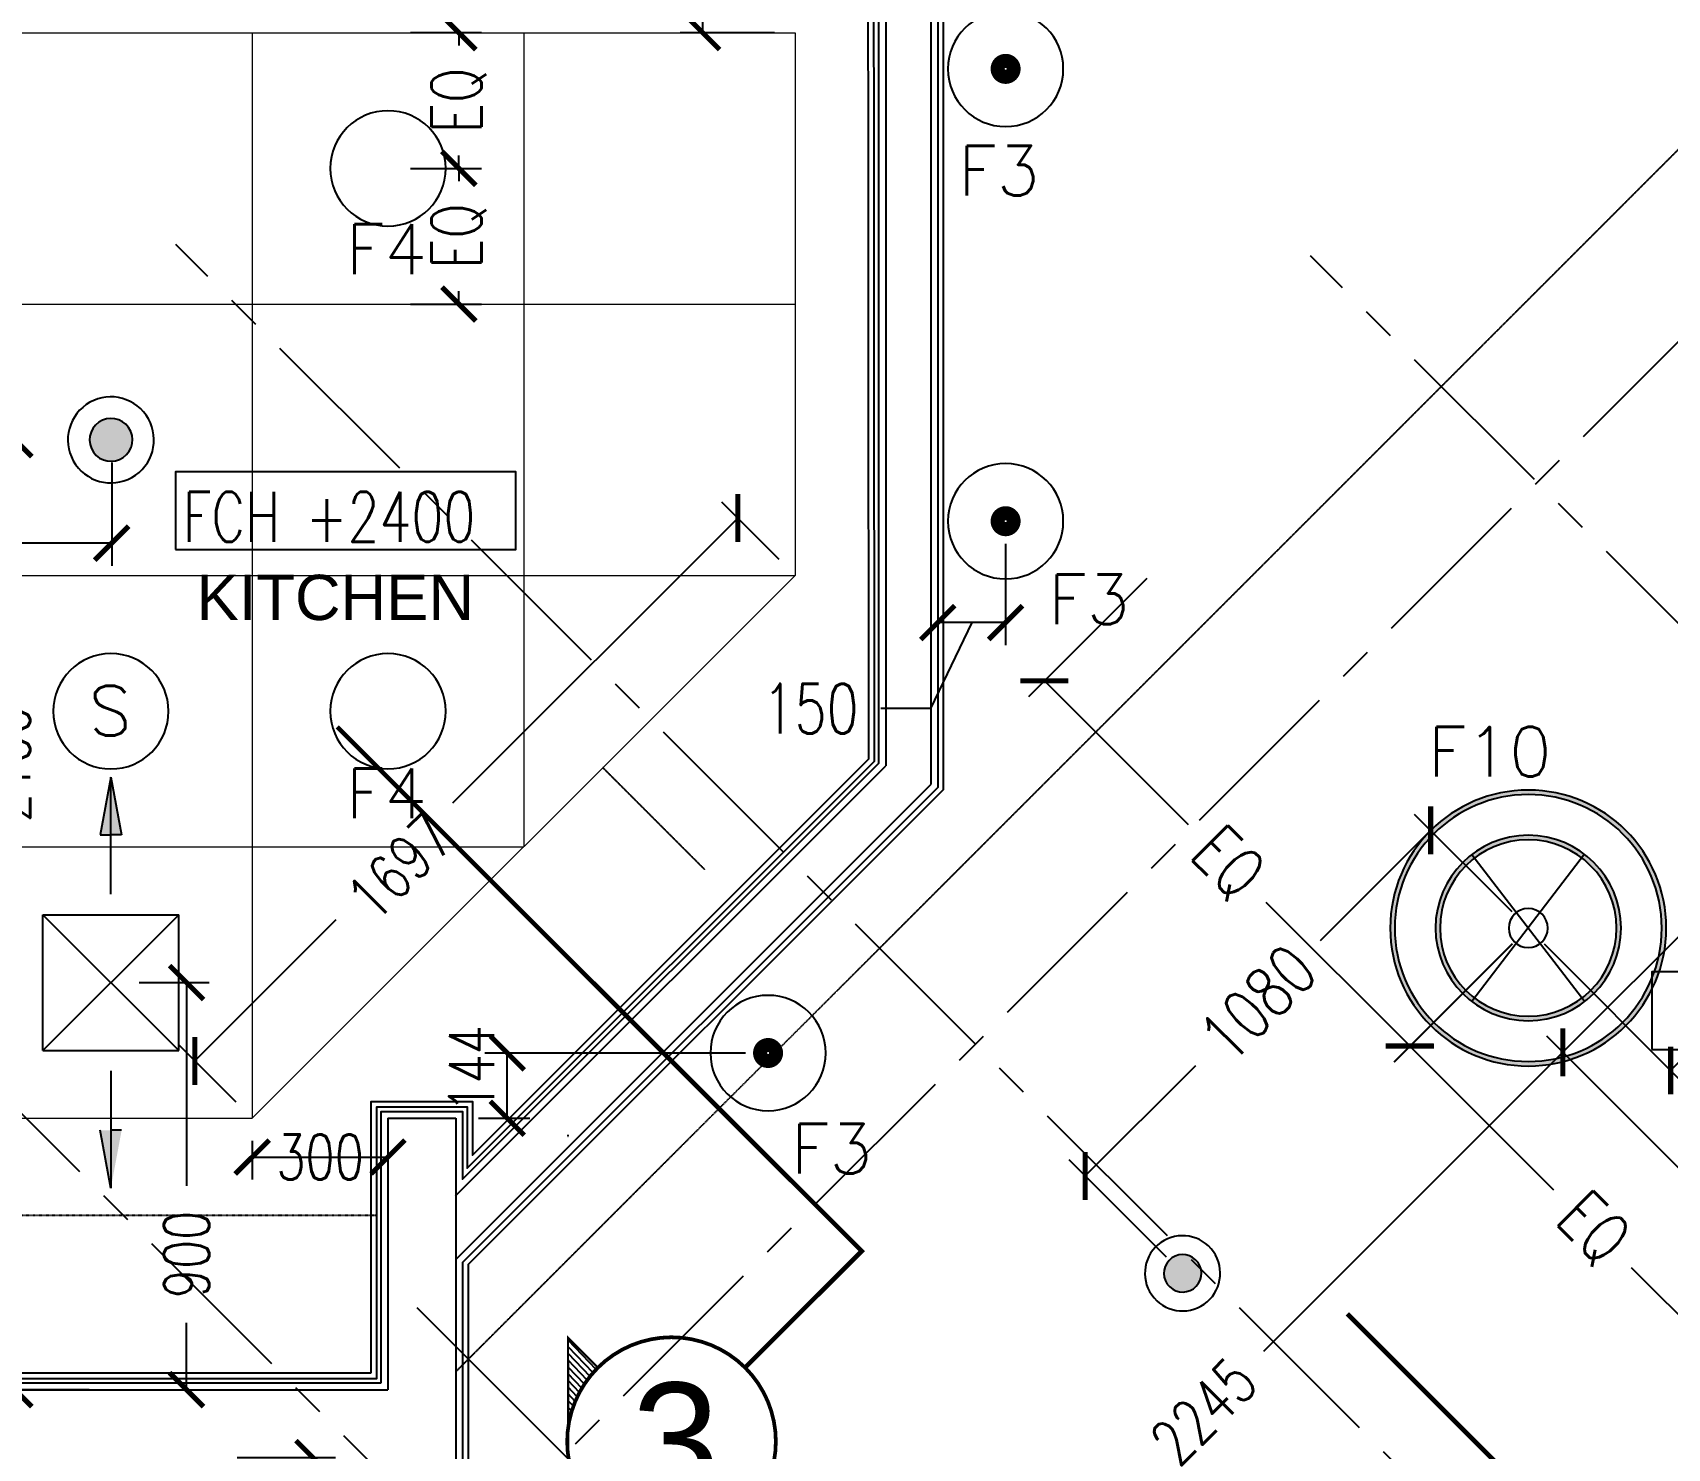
# Model space of a CAD drawing. Header units: millimetres. Extents: x 186805 to 449048, y 2167 to 51540.
# Drawn here: x 425193 to 428805, y 12703 to 15832 of the extents above; entities that cross this region are included whole.
import ezdxf
from ezdxf.enums import TextEntityAlignment as Align

# ---------------------------------------------------------------- set-up
doc = ezdxf.new("R2010")
doc.units = ezdxf.units.MM
for name, pattern in [('BC$0$DASHDOT2', [0.5, 0.25, -0.125, 0, -0.125]), ('BC$0$XR-BAS2-BLOCK-B$1$CENTER', [2, 1.25, -0.25, 0.25, -0.25]), ('CENTER', [2, 1.25, -0.25, 0.25, -0.25]), ('HIDDEN2', [0.1875, 0.125, -0.0625]), ('PHANTOM2', [1.25, 0.625, -0.125, 0.125, -0.125, 0.125, -0.125])]:
    doc.linetypes.add(name, pattern=pattern)
doc.layers.get('0').update_dxf_attribs({"linetype": 'CONTINUOUS'})
doc.layers.get('Defpoints').update_dxf_attribs({"linetype": 'CONTINUOUS'})
doc.layers.add('0-60x60-C', color=3, linetype='CONTINUOUS', lineweight=13)
doc.layers.add('wall', color=4, linetype='CONTINUOUS', lineweight=25)
for name, color, linetype in [('0TG-grid', 9, 'CENTER'), ('0TG-opening indicator', 8, 'PHANTOM2'), ('0TG-text', 4, 'CONTINUOUS'), ('A-ABOV', 1, 'HIDDEN2'), ('A-KEY', 8, 'CONTINUOUS'), ('a-wall', 140, 'CONTINUOUS'), ('BC-dim', 1, 'CONTINUOUS'), ('dimension', 7, 'CONTINUOUS'), ('E-ARMATUR', 2, 'CONTINUOUS'), ('E-LITE-CLUG', 2, 'CONTINUOUS'), ('MEP', 16, 'CONTINUOUS'), ('SHADOW LINE', 151, 'CONTINUOUS'), ('SITE SURVEY ROOM$0$SITE SURVEY ROOM$0$DECORATIVE DETAILS-1$0$WALL FIXTURE DETAILS$0$ECO-WORLD DETAILS$0$FINAL ECO-1#$0$REV ECO$0$FINAL DRGS1$0$REFER', 7, 'CONTINUOUS'), ('TEXT', 3, 'CONTINUOUS')]:
    doc.layers.add(name, color=color, linetype=linetype)
doc.styles.add('BW.B$0$SAS', font='sanss___.ttf')
doc.styles.add('ROMANS_075', font='romans.shx', dxfattribs={"width": 0.75})
doc.dimstyles.new('ARCH_1-50B$0', dxfattribs={"dimscale": 1000, "dimtxt": 0.11, "dimasz": 0.075, "dimexe": 0.05, "dimexo": 0.05, "dimgap": 0.055, "dimtad": 0, "dimdec": 0, "dimrnd": 1, "dimzin": 12, "dimdsep": 46, "dimtxsty": 'ROMANS_075', "dimblk1": 'ARCHTICK', "dimblk2": 'ARCHTICK', "dimsah": 1, "dimcen": 0.07, "dimclrd": 9, "dimclre": 9, "dimadec": 0, "dimazin": 0, "dimtfac": 1, "dimtdec": 0, "dimtofl": 0, "dimtmove": 0, "dimatfit": 3, "dimldrblk": 'ARCHTICK', "dimfxl": 0.05, "dimtolj": 1, "dimtzin": 12, "dimarcsym": 0})

# ---------------------------------------------------------------- blocks, each defined once
blk = doc.blocks.new('A$C7C4A1575')
at = {"layer": 'A-ABOV', "color": 8}
blk.add_line((19748.8998690676, 35514.04855205919), (22895.10926539661, 38660.25794839071), dxfattribs=at)
at = {"layer": 'A-KEY', "color": 8}
blk.add_line((23045.10926539614, 38099.99823794342), (22895.10926539637, 38099.99823794337), dxfattribs=at)
at = {"layer": 'a-wall', "color": 8}
for p, q in [((22895.10926539707, 38099.99823794313), (22895.10926539707, 38989.99823794244)), ((23045.10926539707, 38099.99823794319), (23045.10926539707, 38699.99823794331)), ((25745.10926539684, 38699.99823794313), (23045.10926539707, 38699.99823794331)), ((22895.10926539731, 38412.34217770337), (21845.10926539637, 37362.34217770244)), ((22895.58287994587, 38271.39443601444), (21945.10926539661, 37320.920821465)), ((23045.10926539707, 38099.99823794319), (22895.10926539707, 38099.99823794313)), ((21845.10926539661, 35348.70387098709), (21845.10926539637, 37362.34217770244)), ((21945.10926539637, 35249.99823794354), (21945.10926539661, 37320.920821465))]:
    blk.add_line(p, q, dxfattribs=at)
blk = doc.blocks.new('A$C32DD6ECA')
at = {"layer": '0-60x60-C', "color": 16, "xscale": 0.0418312498368323, "yscale": 0.0418312498368323, "zscale": 0.0418312498368323, "rotation": 180}
blk.add_blockref('A$C7C4A1575', (4397.082428284921, 2202.635936537234), dxfattribs=at)
blk = doc.blocks.new('_ArchTick')
at = {"color": 0, "linetype": 'ByBlock', "const_width": 0.15}
blk.add_lwpolyline([(-0.5, -0.5), (0.5, 0.5)], dxfattribs=at)
blk = doc.blocks.new('*D241')
at = {"layer": 'Defpoints', "color": 0, "transparency": 16777216}
for p in [(-573132.2423655206, -209043.0119863897), (-574111.1955936031, -209591.5874937263), (-573895.8876215487, -209806.8430816088)]:
    blk.add_point(p, dxfattribs=at)
at = {"layer": 'MEP', "color": 9, "lineweight": -2, "transparency": 16777216}
for p, q in [((-573167.6020057972, -209007.6609490711), (-573382.9099778517, -208792.4053611886)), ((-573347.5503375749, -208827.7563985071), (-573591.8826811606, -209072.1482023261)), ((-574111.1955936031, -209591.5874937263), (-573866.8632500174, -209347.1956899073)), ((-573931.2472618255, -209771.4920442902), (-574146.5552338798, -209556.2364564077))]:
    blk.add_line(p, q, dxfattribs=at)
at = {"layer": 'MEP', "color": 9, "lineweight": -2, "transparency": 16777216, "xscale": 75, "yscale": 75, "zscale": 75}
for p, rotation in [((-573347.5503375749, -208827.7563985071), 45.0069708452392), ((-574111.1955936031, -209591.5874937263), 225.0069708452392)]:
    blk.add_blockref('_ArchTick', p, dxfattribs=dict(at, rotation=rotation))
at = {"layer": 'MEP', "color": 0, "transparency": 16777216, "insert": (-573729.372965589, -209209.6719461167), "char_height": 110, "attachment_point": 5, "rotation": 45.0069708452392, "style": 'ROMANS_075'}
blk.add_mtext('\\A1;1080', dxfattribs=at)
blk = doc.blocks.new('*D242')
at = {"layer": 'Defpoints', "color": 0, "transparency": 16777216}
for p in [(-572368.5354362056, -208279.7958997253), (-572053.3954490407, -208595.1280534869), (-573132.3250157107, -209043.1200181527)]:
    blk.add_point(p, dxfattribs=at)
at = {"layer": 'MEP', "color": 9, "lineweight": -2, "transparency": 16777216}
for p, q in [((-572333.1908750219, -208315.1620133756), (-572018.050887857, -208630.4941671372)), ((-572053.3954490407, -208595.1280534869), (-572297.7413182032, -208839.3250158108)), ((-573096.980454527, -209078.4861318031), (-572781.8404673621, -209393.8182855646)), ((-572817.1850285458, -209358.4521719143), (-572572.8391593832, -209114.2552095902))]:
    blk.add_line(p, q, dxfattribs=at)
at = {"layer": 'MEP', "color": 9, "lineweight": -2, "transparency": 16777216, "xscale": 75, "yscale": 75, "zscale": 75}
for p, rotation in [((-572053.3954490407, -208595.1280534869), 44.98253636616167), ((-572817.1850285458, -209358.4521719143), 224.9825363661617)]:
    blk.add_blockref('_ArchTick', p, dxfattribs=dict(at, rotation=rotation))
at = {"layer": 'MEP', "color": 0, "transparency": 16777216, "insert": (-572435.2902387932, -208976.7901127006), "char_height": 110, "attachment_point": 5, "rotation": 44.98253636616168, "style": 'ROMANS_075'}
blk.add_mtext('\\A1;1080', dxfattribs=at)
blk = doc.blocks.new('*D254')
at = {"layer": 'Defpoints', "color": 0, "transparency": 16777216}
for p in [(-574436.8823366825, -208144.0910536113), (-574286.8823366825, -208144.0910536112), (-574436.8823366824, -208368.3250747996)]:
    blk.add_point(p, dxfattribs=at)
at = {"layer": 'MEP', "color": 9, "lineweight": -2, "transparency": 16777216}
for p, q in [((-574436.8823366825, -208194.0910536113), (-574436.8823366824, -208418.3250747996)), ((-574286.8823366825, -208194.0910536112), (-574286.8823366824, -208418.3250747995)), ((-574361.8823366824, -208368.3250747996), (-574452.8402000271, -208558.490860874)), ((-574286.8823366824, -208368.3250747995), (-574436.8823366824, -208368.3250747996)), ((-574452.8402000271, -208558.490860874), (-574562.8402000271, -208558.490860874))]:
    blk.add_line(p, q, dxfattribs=at)
at = {"layer": 'MEP', "color": 9, "lineweight": -2, "transparency": 16777216, "xscale": 75, "yscale": 75, "zscale": 75}
for p, rotation in [((-574436.8823366824, -208368.3250747996), 180.0000000000222), ((-574286.8823366824, -208368.3250747995), 2.22222e-11)]:
    blk.add_blockref('_ArchTick', p, dxfattribs=dict(at, rotation=rotation))
at = {"layer": 'MEP', "color": 0, "transparency": 16777216, "insert": (-574718.0187714556, -208558.4908608741), "char_height": 110, "attachment_point": 5, "style": 'ROMANS_075'}
blk.add_mtext('\\A1;150', dxfattribs=at)
blk = doc.blocks.new('*D36')
at = {"layer": 'Defpoints', "color": 0, "transparency": 16777216}
for p in [(-576035.1953076381, -210214.0910536112), (-575957.979745292, -210564.0910536103), (-575817.7810040243, -210564.0910536103)]:
    blk.add_point(p, dxfattribs=at)
at = {"layer": 'dimension', "color": 9, "lineweight": -2, "transparency": 16777216}
for p, q in [((-575985.1953076381, -210214.0910536112), (-575767.7810040243, -210214.0910536112)), ((-575817.7810040243, -210214.0910536112), (-575817.7810040243, -210564.0910536103)), ((-575907.979745292, -210564.0910536103), (-575767.7810040243, -210564.0910536103))]:
    blk.add_line(p, q, dxfattribs=at)
at = {"layer": 'dimension', "color": 9, "lineweight": -2, "transparency": 16777216, "xscale": 75, "yscale": 75, "zscale": 75}
for p, rotation in [((-575817.7810040243, -210214.0910536112), 90), ((-575817.7810040243, -210564.0910536103), 270)]:
    blk.add_blockref('_ArchTick', p, dxfattribs=dict(at, rotation=rotation))
at = {"layer": 'dimension', "color": 0, "transparency": 16777216, "insert": (-576017.7810040246, -210378.1465664351), "char_height": 100, "attachment_point": 5, "rotation": 90, "style": 'ROMANS_075'}
blk.add_mtext('\\A1;{\\Farchd.shx;EQ}', dxfattribs=at)
blk = doc.blocks.new('*D48')
at = {"layer": 'Defpoints', "color": 0, "transparency": 16777216}
for p in [(-575951.8823366769, -209464.0910536111), (-575651.8823366769, -209464.0910536111), (-575651.8823366769, -209549.7431549597)]:
    blk.add_point(p, dxfattribs=at)
at = {"layer": 'dimension', "color": 9, "lineweight": -2, "transparency": 16777216}
for p, q in [((-575951.8823366769, -209514.0910536111), (-575951.8823366769, -209599.7431549597)), ((-575651.8823366769, -209514.0910536111), (-575651.8823366769, -209599.7431549597)), ((-575951.8823366769, -209549.7431549597), (-575651.8823366769, -209549.7431549597))]:
    blk.add_line(p, q, dxfattribs=at)
at = {"layer": 'dimension', "color": 9, "lineweight": -2, "transparency": 16777216, "xscale": 75, "yscale": 75, "zscale": 75, "rotation": 180}
blk.add_blockref('_ArchTick', (-575951.8823366769, -209549.7431549597), dxfattribs=at)
at = {"layer": 'dimension', "color": 9, "lineweight": -2, "transparency": 16777216, "xscale": 75, "yscale": 75, "zscale": 75}
blk.add_blockref('_ArchTick', (-575651.8823366769, -209549.7431549597), dxfattribs=at)
at = {"layer": 'dimension', "color": 0, "transparency": 16777216, "insert": (-575801.8823366769, -209549.7431549597), "char_height": 100, "attachment_point": 5, "style": 'ROMANS_075'}
blk.add_mtext('\\A1;300', dxfattribs=at)
blk = doc.blocks.new('*D55')
at = {"layer": 'Defpoints', "color": 0, "transparency": 16777216}
for p in [(-574751.8823366769, -206941.4765014713), (-577151.8823366769, -207064.0910536111), (-574751.8823366769, -207064.091053611)]:
    blk.add_point(p, dxfattribs=at)
at = {"layer": 'dimension', "color": 9, "lineweight": -2, "transparency": 16777216}
for p, q in [((-577151.8823366769, -207014.0910536111), (-577151.8823366769, -206891.4765014713)), ((-574751.8823366769, -207014.091053611), (-574751.8823366769, -206891.4765014713)), ((-577151.8823366769, -206941.4765014713), (-575855.4276513793, -206941.4765014713)), ((-574751.8823366769, -206941.4765014713), (-575481.1419370936, -206941.4765014713))]:
    blk.add_line(p, q, dxfattribs=at)
at = {"layer": 'dimension', "color": 9, "lineweight": -2, "transparency": 16777216, "xscale": 75, "yscale": 75, "zscale": 75, "rotation": 180}
blk.add_blockref('_ArchTick', (-577151.8823366769, -206941.4765014713), dxfattribs=at)
at = {"layer": 'dimension', "color": 9, "lineweight": -2, "transparency": 16777216, "xscale": 75, "yscale": 75, "zscale": 75}
blk.add_blockref('_ArchTick', (-574751.8823366769, -206941.4765014713), dxfattribs=at)
at = {"layer": 'dimension', "color": 0, "transparency": 16777216, "insert": (-575668.2847942364, -206941.4765014713), "char_height": 100, "attachment_point": 5, "style": 'ROMANS_075'}
blk.add_mtext('\\A1;2400', dxfattribs=at)
blk = doc.blocks.new('*D56')
at = {"layer": 'Defpoints', "color": 0, "transparency": 16777216}
for p in [(-574751.8823366769, -208264.0910536111), (-576078.7677940748, -209337.2055962132), (-575951.8823366769, -209464.0910536111)]:
    blk.add_point(p, dxfattribs=at)
at = {"layer": 'dimension', "color": 9, "lineweight": -2, "transparency": 16777216}
for p, q in [((-574787.2376757363, -208228.7357145517), (-574914.1231331341, -208101.8502571539)), ((-574878.7677940748, -208137.2055962132), (-575509.2522527798, -208767.6900549182)), ((-576078.7677940748, -209337.2055962132), (-575766.3360753683, -209024.7738775067)), ((-575987.2376757363, -209428.7357145517), (-576114.1231331341, -209301.8502571539))]:
    blk.add_line(p, q, dxfattribs=at)
at = {"layer": 'dimension', "color": 9, "lineweight": -2, "transparency": 16777216, "xscale": 75, "yscale": 75, "zscale": 75}
for p, rotation in [((-574878.7677940748, -208137.2055962132), 45), ((-576078.7677940748, -209337.2055962132), 225)]:
    blk.add_blockref('_ArchTick', p, dxfattribs=dict(at, rotation=rotation))
at = {"layer": 'dimension', "color": 0, "transparency": 16777216, "insert": (-575625.3357890887, -208908.6903411976), "char_height": 100, "attachment_point": 5, "rotation": 45, "style": 'ROMANS_075'}
blk.add_mtext('\\A1;1697', dxfattribs=at)
blk = doc.blocks.new('*D59')
at = {"layer": 'Defpoints', "color": 0, "transparency": 16777216}
for p in [(-574787.8111518827, -206614.0910536114), (-574956.3472874021, -207064.0910536111), (-574747.7217506726, -207064.0910536111)]:
    blk.add_point(p, dxfattribs=at)
at = {"layer": 'dimension', "color": 9, "lineweight": -2, "transparency": 16777216}
for p, q in [((-574837.8111518827, -206614.0910536114), (-575006.3472874021, -206614.0910536114)), ((-574956.3472874021, -206614.0910536114), (-574956.3472874021, -206665.3954684756)), ((-574956.3472874021, -207064.0910536111), (-574956.3472874021, -206968.2526113328)), ((-574797.7217506726, -207064.0910536111), (-575006.3472874021, -207064.0910536111))]:
    blk.add_line(p, q, dxfattribs=at)
at = {"layer": 'dimension', "color": 9, "lineweight": -2, "transparency": 16777216, "xscale": 75, "yscale": 75, "zscale": 75}
for p, rotation in [((-574956.3472874021, -206614.0910536114), 90), ((-574956.3472874021, -207064.0910536111), 270)]:
    blk.add_blockref('_ArchTick', p, dxfattribs=dict(at, rotation=rotation))
at = {"layer": 'dimension', "color": 0, "transparency": 16777216, "insert": (-574956.3472874024, -206816.824039904), "char_height": 100, "attachment_point": 5, "rotation": 90, "style": 'ROMANS_075'}
blk.add_mtext('\\A1;450', dxfattribs=at)
blk = doc.blocks.new('*D93')
at = {"layer": 'Defpoints', "color": 0, "transparency": 16777216}
for p in [(-575388.2058652762, -209319.7802311616), (-574811.8823366828, -209319.7802311616), (-575501.8823366776, -209464.0910536111)]:
    blk.add_point(p, dxfattribs=at)
at = {"layer": 'dimension', "color": 9, "lineweight": -2, "transparency": 16777216}
for p, q in [((-574861.8823366828, -209319.7802311616), (-575438.2058652762, -209319.7802311616)), ((-575388.2058652762, -209464.0910536111), (-575388.2058652762, -209319.7802311616)), ((-575451.8823366776, -209464.0910536111), (-575338.2058652762, -209464.0910536111))]:
    blk.add_line(p, q, dxfattribs=at)
at = {"layer": 'dimension', "color": 9, "lineweight": -2, "transparency": 16777216, "xscale": 75, "yscale": 75, "zscale": 75}
for p, rotation in [((-575388.2058652762, -209319.7802311616), 90), ((-575388.2058652762, -209464.0910536111), 270)]:
    blk.add_blockref('_ArchTick', p, dxfattribs=dict(at, rotation=rotation))
at = {"layer": 'dimension', "color": 0, "transparency": 16777216, "insert": (-575466.9678207355, -209354.7469854366), "char_height": 100, "attachment_point": 5, "rotation": 90, "style": 'ROMANS_075'}
blk.add_mtext('\\A1;144', dxfattribs=at)
blk = doc.blocks.new('*D172')
at = {"layer": 'Defpoints', "color": 0, "transparency": 16777216}
for p in [(-571467.9488511292, -207730.5101178827), (-571056.1282063003, -208142.33076271), (-572643.6450014806, -209729.8475578963)]:
    blk.add_point(p, dxfattribs=at)
at = {"layer": 'dimension', "color": 9, "lineweight": -2, "transparency": 16777216}
for p, q in [((-571091.4835453597, -208106.9754236507), (-571503.3041901885, -207695.1547788234)), ((-571467.9488511292, -207730.5101178827), (-572129.3772653833, -208391.9385321392)), ((-573055.4656463094, -209318.026913069), (-572394.0372320554, -208656.5984988124)), ((-572679.00034054, -209694.492218837), (-573090.8209853688, -209282.6715740097))]:
    blk.add_line(p, q, dxfattribs=at)
at = {"layer": 'dimension', "color": 9, "lineweight": -2, "transparency": 16777216, "xscale": 75, "yscale": 75, "zscale": 75}
for p, rotation in [((-571467.9488511292, -207730.5101178827), 45.00000000010714), ((-573055.4656463094, -209318.026913069), 225.0000000001071)]:
    blk.add_blockref('_ArchTick', p, dxfattribs=dict(at, rotation=rotation))
at = {"layer": 'dimension', "color": 0, "transparency": 16777216, "insert": (-572261.7072487194, -208524.2685154759), "char_height": 100, "attachment_point": 5, "rotation": 45.00000000010715, "style": 'ROMANS_075'}
blk.add_mtext('\\A1;2245', dxfattribs=at)
blk = doc.blocks.new('*D177')
at = {"layer": 'Defpoints', "color": 0, "transparency": 16777216}
for p in [(-578351.8823366769, -207964.0910536111), (-576262.4127879738, -207964.0910536111), (-578351.8823366769, -208192.6575526041)]:
    blk.add_point(p, dxfattribs=at)
at = {"layer": 'dimension', "color": 9, "lineweight": -2, "transparency": 16777216}
for p, q in [((-578351.8823366769, -208014.0910536111), (-578351.8823366769, -208242.6575526041)), ((-576262.4127879738, -208014.0910536111), (-576262.4127879738, -208242.6575526041)), ((-578351.8823366769, -208192.6575526041), (-577764.5424183316, -208192.6575526041)), ((-576262.4127879738, -208192.6575526041), (-577393.8281326173, -208192.6575526041))]:
    blk.add_line(p, q, dxfattribs=at)
at = {"layer": 'dimension', "color": 9, "lineweight": -2, "transparency": 16777216, "xscale": 75, "yscale": 75, "zscale": 75, "rotation": 180}
blk.add_blockref('_ArchTick', (-578351.8823366769, -208192.6575526041), dxfattribs=at)
at = {"layer": 'dimension', "color": 9, "lineweight": -2, "transparency": 16777216, "xscale": 75, "yscale": 75, "zscale": 75}
blk.add_blockref('_ArchTick', (-576262.4127879738, -208192.6575526041), dxfattribs=at)
at = {"layer": 'dimension', "color": 0, "transparency": 16777216, "insert": (-577579.1852754744, -208192.6575526041), "char_height": 100, "attachment_point": 5, "style": 'ROMANS_075'}
blk.add_mtext('\\A1;2089', dxfattribs=at)
blk = doc.blocks.new('*D178')
at = {"layer": 'Defpoints', "color": 0, "transparency": 16777216}
for p in [(-576436.9910245702, -207964.0910536109), (-576476.3365767497, -210064.0910536112), (-576262.4127879745, -210064.0910536112)]:
    blk.add_point(p, dxfattribs=at)
at = {"layer": 'dimension', "color": 9, "lineweight": -2, "transparency": 16777216}
for p, q in [((-576486.9910245702, -207964.0910536109), (-576526.3365767497, -207964.0910536109)), ((-576476.3365767497, -207964.0910536109), (-576476.3365767497, -208494.0026340922)), ((-576476.3365767497, -210064.0910536112), (-576476.3365767497, -208868.288348378)), ((-576312.4127879745, -210064.0910536112), (-576526.3365767497, -210064.0910536112))]:
    blk.add_line(p, q, dxfattribs=at)
at = {"layer": 'dimension', "color": 9, "lineweight": -2, "transparency": 16777216, "xscale": 75, "yscale": 75, "zscale": 75}
for p, rotation in [((-576476.3365767497, -207964.0910536109), 90), ((-576476.3365767497, -210064.0910536112), 270)]:
    blk.add_blockref('_ArchTick', p, dxfattribs=dict(at, rotation=rotation))
at = {"layer": 'dimension', "color": 0, "transparency": 16777216, "insert": (-576492.9910245704, -208681.1454912349), "char_height": 100, "attachment_point": 5, "rotation": 90, "style": 'ROMANS_075'}
blk.add_mtext('\\A1;2100', dxfattribs=at)
blk = doc.blocks.new('*D181')
at = {"layer": 'Defpoints', "color": 0, "transparency": 16777216}
for p in [(-576251.8823366772, -209164.0910536112), (-576251.8823366772, -210064.0910536112), (-576097.0638752665, -210064.0910536112)]:
    blk.add_point(p, dxfattribs=at)
at = {"layer": 'dimension', "color": 9, "lineweight": -2, "transparency": 16777216}
for p, q in [((-576201.8823366772, -209164.0910536112), (-576047.0638752665, -209164.0910536112)), ((-576097.0638752665, -209164.0910536112), (-576097.0638752665, -209613.7188948795)), ((-576097.0638752665, -210064.0910536112), (-576097.0638752665, -209916.5760377367)), ((-576201.8823366772, -210064.0910536112), (-576047.0638752665, -210064.0910536112))]:
    blk.add_line(p, q, dxfattribs=at)
at = {"layer": 'dimension', "color": 9, "lineweight": -2, "transparency": 16777216, "xscale": 75, "yscale": 75, "zscale": 75}
for p, rotation in [((-576097.0638752665, -209164.0910536112), 90), ((-576097.0638752665, -210064.0910536112), 270)]:
    blk.add_blockref('_ArchTick', p, dxfattribs=dict(at, rotation=rotation))
at = {"layer": 'dimension', "color": 0, "transparency": 16777216, "insert": (-576097.0638752667, -209765.1474663079), "char_height": 100, "attachment_point": 5, "rotation": 90, "style": 'ROMANS_075'}
blk.add_mtext('\\A1;900', dxfattribs=at)
blk = doc.blocks.new('*D197')
at = {"layer": 'Defpoints', "color": 0, "transparency": 16777216}
for p in [(-572643.6450014808, -209729.8475578963), (-574642.9824414885, -210905.5437082564), (-574231.1617966611, -211317.3643530824)]:
    blk.add_point(p, dxfattribs=at)
at = {"layer": 'dimension', "color": 9, "lineweight": -2, "transparency": 16777216}
for p, q in [((-572679.0003405402, -209694.492218837), (-573090.8209853676, -209282.6715740111)), ((-573055.4656463083, -209318.0269130703), (-573716.8940605622, -209979.4553273268)), ((-574642.9824414885, -210905.5437082564), (-573981.5540272344, -210244.1152939999)), ((-574266.5171357205, -211282.0090140231), (-574678.3377805479, -210870.1883691972))]:
    blk.add_line(p, q, dxfattribs=at)
at = {"layer": 'dimension', "color": 9, "lineweight": -2, "transparency": 16777216, "xscale": 75, "yscale": 75, "zscale": 75}
for p, rotation in [((-573055.4656463083, -209318.0269130703), 45.00000000010503), ((-574642.9824414885, -210905.5437082564), 225.000000000105)]:
    blk.add_blockref('_ArchTick', p, dxfattribs=dict(at, rotation=rotation))
at = {"layer": 'dimension', "color": 0, "transparency": 16777216, "insert": (-573849.2240438983, -210111.7853106633), "char_height": 100, "attachment_point": 5, "rotation": 45.00000000010503, "style": 'ROMANS_075'}
blk.add_mtext('\\A1;2245', dxfattribs=at)
blk = doc.blocks.new('F33')
at = {"layer": 'E-ARMATUR', "color": 16, "const_width": 31.06147486873422}
blk.add_lwpolyline([(-17.6528105076286, -4.36557e-11, 1), (17.65281050768681, -4.36557e-11, 1)], format="xyb", close=True, dxfattribs=at)
at = {"layer": 'E-ARMATUR', "color": 16}
blk.add_circle((0, -4.36557e-11), 127.5, dxfattribs=at)
blk = doc.blocks.new('F66')
at = {"layer": 'E-ARMATUR'}
h = blk.add_hatch(color=16, dxfattribs=at)
h.paths.add_polyline_path([(-295, 0, -0.4142135623730951), (0, 295.0000000000146), (0, 305.0000000000146, 0.4142135623730951), (-305, 0, 0.4142135623730951), (0, -305), (0, -295, -0.4142135623730951)])
h.paths.add_polyline_path([(-195, 0, -0.4142135623730951), (0, 195.0000000000146), (0, 205, 0.4142135623730951), (-205, 0, 0.4142135623730951), (0, -204.9999999999854), (0, -195, -0.4142135623730951)], flags=17)
h = blk.add_hatch(color=16, dxfattribs=at)
h.paths.add_polyline_path([(195, 0), (205, 0, 0.4142135623730951), (0, 205), (0, 195.0000000000146, -0.4142135623730951)], flags=17)
h.paths.add_polyline_path([(295, 0), (305, 0, 0.4142135623730951), (0, 305.0000000000146), (0, 295.0000000000146, -0.4142135623730951)])
h = blk.add_hatch(color=16, dxfattribs=at)
h.paths.add_polyline_path([(205, 0), (195, 0, -0.4142135623730951), (0, -195), (0, -204.9999999999854, 0.4142135623730951)])
h.paths.add_polyline_path([(305, 0), (295, 0, -0.4142135623730951), (0, -295), (0, -305, 0.4142135623730951)])
at = {"layer": 'E-ARMATUR', "color": 16}
for p, q in [((124.0392806287855, -163.2153695614616), (-125.0367188350647, 162.3509634541333)), ((-125.0367188351229, -162.3509634541188), (125.0367188350647, 162.3509634541333))]:
    blk.add_line(p, q, dxfattribs=at)
for radius in [305, 295, 205, 195, 43.24711124999968]:
    blk.add_circle((0, 0), radius, dxfattribs=at)
blk = doc.blocks.new('f44')
at = {"layer": 'E-ARMATUR', "color": 16}
blk.add_circle((0, 0), 127.5, dxfattribs=at)
blk = doc.blocks.new('*D136')
at = {"layer": 'Defpoints', "color": 0, "transparency": 16777216}
for p in [(-575651.8107957673, -207064.0456945774), (-575495.2588859061, -207064.0456945774), (-575651.8823366772, -207364.0910536112)]:
    blk.add_point(p, dxfattribs=at)
at = {"layer": 'dimension', "color": 9, "lineweight": -2, "transparency": 16777216}
for p, q in [((-575601.8107957673, -207064.0456945774), (-575445.2588859061, -207064.0456945774)), ((-575495.2588859061, -207064.0456945774), (-575495.2588859061, -207092.2826598088)), ((-575495.2588859061, -207364.0910536112), (-575495.2588859061, -207335.8540883802)), ((-575601.8823366772, -207364.0910536112), (-575445.2588859061, -207364.0910536112))]:
    blk.add_line(p, q, dxfattribs=at)
at = {"layer": 'dimension', "color": 9, "lineweight": -2, "transparency": 16777216, "xscale": 75, "yscale": 75, "zscale": 75}
for p, rotation in [((-575495.2588859061, -207064.0456945774), 90), ((-575495.2588859061, -207364.0910536112), 270)]:
    blk.add_blockref('_ArchTick', p, dxfattribs=dict(at, rotation=rotation))
at = {"layer": 'dimension', "color": 0, "transparency": 16777216, "insert": (-575495.258885906, -207214.0683740943), "char_height": 110, "attachment_point": 5, "rotation": 90, "style": 'ROMANS_075'}
blk.add_mtext('\\A1;EQ', dxfattribs=at)
blk = doc.blocks.new('*D200')
at = {"layer": 'Defpoints', "color": 0, "transparency": 16777216}
for p in [(-575651.8107957673, -207364.0456945774), (-575495.2588859061, -207364.0456945774), (-575651.8823366772, -207664.0910536112)]:
    blk.add_point(p, dxfattribs=at)
at = {"layer": 'dimension', "color": 9, "lineweight": -2, "transparency": 16777216}
for p, q in [((-575601.8107957673, -207364.0456945774), (-575445.2588859061, -207364.0456945774)), ((-575495.2588859061, -207364.0456945774), (-575495.2588859061, -207392.2826598088)), ((-575495.2588859061, -207664.0910536112), (-575495.2588859061, -207635.8540883802)), ((-575601.8823366772, -207664.0910536112), (-575445.2588859061, -207664.0910536112))]:
    blk.add_line(p, q, dxfattribs=at)
at = {"layer": 'dimension', "color": 9, "lineweight": -2, "transparency": 16777216, "xscale": 75, "yscale": 75, "zscale": 75}
for p, rotation in [((-575495.2588859061, -207364.0456945774), 90), ((-575495.2588859061, -207664.0910536112), 270)]:
    blk.add_blockref('_ArchTick', p, dxfattribs=dict(at, rotation=rotation))
at = {"layer": 'dimension', "color": 0, "transparency": 16777216, "insert": (-575495.258885906, -207514.0683740943), "char_height": 110, "attachment_point": 5, "rotation": 90, "style": 'ROMANS_075'}
blk.add_mtext('\\A1;EQ', dxfattribs=at)
blk = doc.blocks.new('*D215')
at = {"layer": 'Defpoints', "color": 0, "transparency": 16777216}
for p in [(-573939.8063288456, -208235.5721889682), (-574201.127445962, -208496.8933060847), (-573131.8262966074, -209043.5522212064)]:
    blk.add_point(p, dxfattribs=at)
at = {"layer": 'wall', "color": 9, "lineweight": -2, "transparency": 16777216}
for p, q in [((-573975.1616679048, -208270.9275280275), (-574236.4827850214, -208532.248645144)), ((-574201.127445962, -208496.8933060847), (-573883.252934266, -208814.7678177807)), ((-573393.1474137239, -209304.8733383229), (-573711.0219254199, -208986.9988266269)), ((-573167.1816356666, -209078.9075602657), (-573428.5027527832, -209340.2286773822))]:
    blk.add_line(p, q, dxfattribs=at)
at = {"layer": 'wall', "color": 9, "lineweight": -2, "transparency": 16777216, "xscale": 75, "yscale": 75, "zscale": 75}
for p, rotation in [((-574201.127445962, -208496.8933060847), 135), ((-573393.1474137239, -209304.8733383229), 315)]:
    blk.add_blockref('_ArchTick', p, dxfattribs=dict(at, rotation=rotation))
at = {"layer": 'wall', "color": 0, "transparency": 16777216, "insert": (-573797.137429843, -208900.8833222039), "char_height": 110, "attachment_point": 5, "rotation": 315, "style": 'ROMANS_075'}
blk.add_mtext('\\A1;EQ', dxfattribs=at)
blk = doc.blocks.new('*D216')
at = {"layer": 'Defpoints', "color": 0, "transparency": 16777216}
for p in [(-573132.3203776451, -209043.0581401689), (-573393.6414947616, -209304.3792572855), (-572324.3403454067, -209851.0381724071)]:
    blk.add_point(p, dxfattribs=at)
at = {"layer": 'wall', "color": 9, "lineweight": -2, "transparency": 16777216}
for p, q in [((-573167.6757167043, -209078.4134792283), (-573428.9968338208, -209339.7345963449)), ((-573393.6414947616, -209304.3792572855), (-573075.7669830655, -209622.2537689815)), ((-572585.6614625234, -210112.3592895237), (-572903.5359742194, -209794.4847778276)), ((-572359.695684466, -209886.3935114664), (-572621.0168015826, -210147.714628583))]:
    blk.add_line(p, q, dxfattribs=at)
at = {"layer": 'wall', "color": 9, "lineweight": -2, "transparency": 16777216, "xscale": 75, "yscale": 75, "zscale": 75}
for p, rotation in [((-573393.6414947616, -209304.3792572855), 135), ((-572585.6614625234, -210112.3592895237), 315)]:
    blk.add_blockref('_ArchTick', p, dxfattribs=dict(at, rotation=rotation))
at = {"layer": 'wall', "color": 0, "transparency": 16777216, "insert": (-572989.6514786425, -209708.3692734047), "char_height": 110, "attachment_point": 5, "rotation": 315, "style": 'ROMANS_075'}
blk.add_mtext('\\A1;EQ', dxfattribs=at)
blk = doc.blocks.new('A$C35C014DB')
at = {"layer": 'MEP'}
h = blk.add_hatch(color=256, dxfattribs=at)
edge = h.paths.add_edge_path()
edge.add_ellipse((5456.509020402213, 12047.73589027394), major_axis=(-38.80938212951418, -27.17462191943693), ratio=1, start_angle=0, end_angle=360, ccw=False)
h = blk.add_hatch(color=256, dxfattribs=at)
edge = h.paths.add_edge_path()
edge.add_ellipse((7824.873211276834, 10205.19675459931), major_axis=(-33.95820936332488, -23.77779417950731), ratio=1, start_angle=0, end_angle=360, ccw=False)
at = {"layer": 'SITE SURVEY ROOM$0$SITE SURVEY ROOM$0$DECORATIVE DETAILS-1$0$WALL FIXTURE DETAILS$0$ECO-WORLD DETAILS$0$FINAL ECO-1#$0$REV ECO$0$FINAL DRGS1$0$REFER'}
h = blk.add_hatch(dxfattribs=at)
h.set_pattern_fill('ANSI31', color=8, scale=82.34567578125002, angle=181.1291205447226, style=0)
h.set_pattern_definition([(313.8708794552781, (10262.59826766455, 7449.853659915621), (-7.420410113904116, -7.133559769809867), [])])
h.paths.add_polyline_path([(6663.168596830568, 9604.932458380412, -0.3336054589436608), (6466.980012240238, 9800.285151845252), (6467.397957802634, 9604.51451281627)])
h.paths.add_polyline_path([(6531.792820633273, 9995.955510825792), (6466.423319738708, 10061.04649507866), (6466.841265302966, 9865.275856050372, -0.1624033337042371)])
h.paths.add_polyline_path([(6923.929940064787, 9605.489150880778), (6858.560439170222, 9670.5801351337, -0.1624033337031726), (6728.159301037318, 9605.071205317508)])
h.paths.add_polyline_path([(6346.015886605135, 10023.21289032622), (6450.552409837372, 10128.19671300793), (6502.630999041605, 10076.34001250711), (6398.094475809834, 9971.356189825514)], flags=9)
at = {"color": 9}
for points in [[(8907.841150762397, 17182.94878259802), (7333.573492682423, 17182.94878259741), (7333.573492691736, 13282.94878259782), (7283.573492682888, 13282.9487825977), (7283.573492682888, 11279.39163940316), (6233.573492682423, 10229.39163940222), (6233.573492682888, 8512.948782597785), (7749.050764830201, 8512.948782597552), (8983.573492682423, 7278.42605474501)], [(6075.573877129122, 14732.94878259764), (6075.573877129122, 14732.94878259764), (5779.664763029316, 15028.85789669739), (3393.573492681957, 12642.76662634805), (3393.573492681957, 9972.948782778287), (6043.573492682423, 9972.948782599735), (6043.573492682888, 10572.94878259816), (6243.573492683354, 10572.94878259799), (6243.573492682888, 10437.3815381352), (7143.573492682888, 11337.38153813552), (7142.159153447836, 13383.04930561493), (6753.573492682888, 13382.9487825963), (6753.573492683121, 13562.94878259758), (7153.573492682888, 13562.94878259755), (7153.573492682423, 14732.94878259767), (7153.573492682423, 14732.94878259767)]]:
    blk.add_lwpolyline(points, dxfattribs=at)
blk.add_lwpolyline([(6053.573492682423, 9962.948782599036), (6053.573492682888, 10562.94878259816), (6233.573492683354, 10562.94878259799), (6233.573492682888, 10413.23940251136), (7153.573492682888, 11333.2394025118), (7153.573492682888, 13382.94878259752), (6753.573492683354, 13382.94878259627), (6753.573492682888, 13562.94878259755), (7153.573492682888, 13562.94878259755), (7153.573492682423, 14732.94878259767), (6089.716012752964, 14732.94878259767), (5779.66476303048, 15043.00003231995), (3383.573492681957, 12646.90876197178), (3383.573492681957, 9962.948782778956)], close=True, dxfattribs=at)
at = {"color": 9, "linetype": 'HIDDEN2', "ltscale": 0.5}
blk.add_lwpolyline([(3393.573492681957, 11012.94878273652), (3754.573492681957, 11012.94878273652), (3754.573492681957, 10333.94878275396), (6043.573492682655, 10333.94878262378), (6043.573492682655, 10333.94878262378)], dxfattribs=at)
at = {"layer": '0-60x60-C', "color": 2}
for p, q in [((4511.928447301849, 12947.94878259709), (6968.573492688476, 12947.94878259712)), ((6968.573492688476, 12947.94878259712), (6968.573492688476, 11747.94878259709)), ((6968.573492688476, 11747.94878259709), (5768.573492688476, 10547.94878259709)), ((3968.573492688476, 10547.94878259709), (5768.573492688476, 10547.94878259709))]:
    blk.add_line(p, q, dxfattribs=at)
at = {"layer": '0-60x60-C', "color": 1}
for p, q in [((5768.573492688476, 12947.94878259709), (5768.573492688476, 10547.94878259709)), ((6368.573492688476, 12947.94878259709), (6368.573492688476, 11147.94878259706)), ((3968.573492688476, 12347.94878259709), (6968.573492688476, 12347.94878259709)), ((3968.573492688476, 11747.94878259709), (6968.573492688476, 11747.94878259709)), ((3968.573492688476, 11147.94878259709), (6368.573492688476, 11147.94878259709))]:
    blk.add_line(p, q, dxfattribs=at)
at = {"layer": '0TG-grid', "linetype": 'BC$0$XR-BAS2-BLOCK-B$1$CENTER', "ltscale": 300}
for p, q in [((4468.068429300445, 7812.919940052408), (13602.57008618117, 16947.42159693351)), ((16276.75167511578, 1802.512299966824), (5599.439279198996, 12479.8246958837)), ((18784.40732841648, 1777.527335624007), (8107.094932499691, 12454.83973154088)), ((15145.38082521723, 671.1414500683313), (4468.068429300445, 11348.45384598515))]:
    blk.add_line(p, q, dxfattribs=at)
at = {"layer": '0TG-opening indicator', "color": 1}
blk.add_arc((6464.698813740048, 10509.55852628368), 2, 315, 45, dxfattribs=at)
at = {"layer": 'BC-dim', "color": 2, "linetype": 'BC$0$DASHDOT2', "ltscale": 500, "const_width": 10}
for points in [[(6857.864317747182, 9996.651632248773), (7115.468954390264, 10254.25626889186), (5956.599078112631, 11413.12614516931)], [(9089.875095753116, 8699.249427899515), (9347.479732395732, 8956.854064542596), (8188.609856118564, 10115.72394082006)]]:
    blk.add_lwpolyline(points, dxfattribs=at)
at = {"layer": 'E-LITE-CLUG', "linetype": 'HIDDEN2'}
blk.add_line((6768.573492683354, 11097.94878259531), (6543.573492685216, 11322.94878259351), dxfattribs=at)
at = {"layer": 'MEP'}
for p, q in [((5456.073393484461, 11302.18276118525), (5432.222185909864, 11174.56372620308)), ((5456.073449901654, 11043.36234089916), (5456.073393484461, 11302.18276118525)), ((5456.073393484461, 11302.18276118525), (5479.924656695337, 11174.56373660124)), ((5432.222185909864, 11174.56372620308), (5456.073421302601, 11174.56373140213)), ((5479.924656695337, 11174.56373660124), (5456.073421302601, 11174.56373140213)), ((5306.073459800915, 10997.94875007772), (5606.073459800682, 10997.94881547158)), ((5306.073525194195, 10697.94875007783), (5306.073459800915, 10997.94875007801)), ((5306.073459800915, 10997.94875007772), (5606.073525194195, 10697.94881547135)), ((5606.073459800682, 10997.94881547158), (5306.073525194195, 10697.94875007783)), ((5606.073525194195, 10697.94881547135), (5606.073459800682, 10997.94881547158)), ((5306.073525194195, 10697.94875007783), (5606.073525194195, 10697.94881547135)), ((5456.073535093456, 10652.53522465003), (5456.073591510649, 10393.71480436417)), ((5456.073591510649, 10393.71480436417), (5432.222328299773, 10521.33382894812)), ((5479.924799085245, 10521.33383934628), (5456.073563692509, 10521.33383414729))]:
    blk.add_line(p, q, dxfattribs=at)
at = {"layer": 'MEP', "color": 2}
blk.add_line((7749.050764829968, 8512.948782597552), (6133.090700354078, 10128.90884707452), dxfattribs=at)
at = {"layer": 'MEP', "extrusion": (0, 0, -1)}
for centre, major_axis, ratio, start_param, end_param in [((5456.160445018788, 12047.73589027394), (-54.54917846500125, 77.90430049682038), 0.999999999999932, 3.752457891796106, 10.03564319897569), ((5456.509020402213, 12047.73589027394), (-38.80938212951418, -27.17462191943693), 0.9999999999995395, 5.323254218590446, 11.60643952577003), ((7824.56820781657, 10205.19675459931), (-47.73053115687609, 68.1662629347178), 0.999999999999932, 3.752457891796106, 10.03564319897569), ((7824.873211276834, 10205.19675459931), (-33.95820936332488, -23.77779417950731), 0.9999999999995393, 5.323254218590446, 11.60643952577003)]:
    blk.add_ellipse(centre, major_axis=major_axis, ratio=ratio, start_param=start_param, end_param=end_param, dxfattribs=at)
at = {"layer": 'MEP'}
for points in [[(5456.073421302601, 11174.56373140213), (5432.222185909864, 11174.56372620308), (5456.073393484461, 11302.18276118496)], [(5456.073421302601, 11174.56373140213), (5479.924656695337, 11174.56373660124), (5456.073393484461, 11302.18276118496)], [(5456.073563692509, 10521.33383414705), (5432.222328299773, 10521.33382894806), (5456.073591510649, 10393.71480436417)], [(5456.073563692509, 10521.33383414705), (5479.924799085245, 10521.33383934616), (5456.073591510649, 10393.71480436417)]]:
    blk.add_solid(points, dxfattribs=at)
at = {"layer": 'SHADOW LINE'}
blk.add_lwpolyline([(8895.841150765656, 15662.9487825979), (8895.841150762397, 17170.94878259802), (7345.573492682423, 17170.94878259741), (7345.573492691736, 13270.94878259784), (7295.573492682888, 13270.94878259773), (7295.573492682888, 11274.4210766546), (6245.573492682423, 10224.42107665367), (6245.573492682888, 8524.948782597785), (7754.021327578812, 8524.948782597552), (8995.573492682423, 7283.396617493563)], dxfattribs=at)
blk.add_lwpolyline([(6031.573492682423, 9984.94878260055), (6031.573492682888, 10584.94878259816), (6255.573492683354, 10584.94878259799), (6255.573492682888, 10466.35210088376), (7131.573492682888, 11342.35210088399), (7130.159153447836, 13371.04930561487), (6741.573492682888, 13370.94878259624), (6741.573492683121, 13574.94878259758), (7141.573492682888, 13574.94878259755), (7141.573492682423, 14720.94878259767), (6077.42621506413, 14720.94878259764), (5779.664763029316, 15011.88733394889), (3405.573492681957, 12637.79606359956), (3405.573492681957, 9984.948782777472)], close=True, dxfattribs=at)
at = {"layer": 'SITE SURVEY ROOM$0$SITE SURVEY ROOM$0$DECORATIVE DETAILS-1$0$WALL FIXTURE DETAILS$0$ECO-WORLD DETAILS$0$FINAL ECO-1#$0$REV ECO$0$FINAL DRGS1$0$REFER', "color": 8, "const_width": 8.234567578125}
blk.add_lwpolyline([(6531.792820632807, 9995.955510826549, -1), (6858.560439169756, 9670.58013513434, -1), (6531.792820632807, 9995.955510826549)], format="xyb", dxfattribs=at)
at = {"layer": 'SITE SURVEY ROOM$0$SITE SURVEY ROOM$0$DECORATIVE DETAILS-1$0$WALL FIXTURE DETAILS$0$ECO-WORLD DETAILS$0$FINAL ECO-1#$0$REV ECO$0$FINAL DRGS1$0$REFER', "color": 1, "const_width": 4.941064799999999}
blk.add_lwpolyline([(6858.699340716819, 9670.71975022892), (6923.929940064787, 9605.489150881125), (6467.397957802168, 9604.51451281656), (6466.419149377267, 10062.99994156876), (6532.62855714967, 9996.790533796186)], dxfattribs=at)
at = {"layer": 'TEXT', "color": 4}
for points in [[(5598.790097891004, 11805.48588293529), (6351.244254892343, 11805.48588293529), (6351.244254892343, 11977.26697327983), (5598.790097891004, 11977.26697327983)], [(8861.484519845457, 10700.0900682045), (9613.938676846796, 10700.0900682045), (9613.938676846796, 10871.87115854904), (8861.484519845457, 10871.87115854904)]]:
    blk.add_lwpolyline(points, close=True, dxfattribs=at)
at = {"layer": 'wall'}
for p, q in [((7168.573492682888, 13397.94878259755), (7168.573492682888, 11327.02619907621)), ((7268.573492682888, 13299.24314955424), (7268.573492682888, 11285.60484283883)), ((6218.573492682423, 10377.02619907557), (7168.573492682888, 11327.02619907621)), ((6218.573492682423, 10377.02619907557), (7168.573492682888, 11327.02619907621)), ((6218.573492682423, 10235.6048428379), (7268.573492682888, 11285.60484283883)), ((6218.573492682423, 10235.6048428379), (7268.573492682888, 11285.60484283883)), ((6068.573492681957, 10547.94878259813), (6068.573492682423, 9947.948782598018)), ((6068.573492688942, 10547.948782597), (6218.573492688942, 10547.94878259723)), ((6218.573492682423, 10547.94878259802), (6218.573492682423, 9657.948782598833)), ((3368.573492682888, 9947.948782598018), (6068.573492682423, 9947.948782598018))]:
    blk.add_line(p, q, dxfattribs=at)
at = {"layer": 'MEP', "xscale": -1, "rotation": 180}
for name, p in [('F33', (7433.573492682888, 12867.94878259683)), ('f44', (6068.573492688476, 12647.94878259709)), ('F33', (7433.573492682888, 11867.94878259688)), ('f44', (6068.573492688476, 11447.94878259703)), ('F33', (6908.573492682888, 10692.2596050466))]:
    blk.add_blockref(name, p, dxfattribs=at)
at = {"layer": 'MEP', "linetype": 'Continuous', "xscale": -1, "rotation": 180}
blk.add_blockref('f44', (5456.160445019021, 11447.73589027394), dxfattribs=at)
at = {"layer": 'MEP', "extrusion": (0, 0, -1), "zscale": -1, "rotation": 180}
blk.add_blockref('F66', (-8588.62953275803, 10968.48761500171), dxfattribs=at)
at = {"layer": '0TG-text', "style": 'BW.B$0$SAS'}
blk.add_text('KITCHEN', height=100, dxfattribs=at).set_placement((5952.250579537009, 11649.45769892089), align=Align.CENTER)
at = {"layer": 'SITE SURVEY ROOM$0$SITE SURVEY ROOM$0$DECORATIVE DETAILS-1$0$WALL FIXTURE DETAILS$0$ECO-WORLD DETAILS$0$FINAL ECO-1#$0$REV ECO$0$FINAL DRGS1$0$REFER', "color": 3, "style": 'BW.B$0$SAS'}
blk.add_text('3', height=250, dxfattribs=at).set_placement((6606.991388969938, 9963.423588300211), align=Align.TOP_LEFT)
at = {"layer": 'TEXT', "color": 2, "linetype": 'Continuous', "style": 'ROMANS_075'}
for s, p in [('F3', (7329.187354864902, 12587.91046420921)), ('F4', (5975.430559795233, 12414.26685523367)), ('F3', (7528.003452865058, 11640.22506807983)), ('S', (5407.279822290526, 11393.9407542815)), ('F10', (8366.880648207502, 11303.26955873231)), ('F4', (5975.430559795233, 11211.51465771461)), ('F3', (6959.375519883935, 10425.5200434564))]:
    blk.add_text(s, height=110, dxfattribs=at).set_placement(p)
at = {"layer": 'TEXT', "color": 2, "linetype": 'Continuous', "insert": (5614.85406906053, 11877.63101003142), "char_height": 110, "attachment_point": 4, "style": 'ROMANS_075'}
blk.add_mtext('FCH +2400', dxfattribs=at)
at = {"layer": 'dimension'}
for base, p1, p2, angle, picture, middle, dimtype in [((6764.108541963273, 12947.948782597), (6932.644677482895, 13397.94878259688), (6972.734078693087, 12947.94878259712), 90, '*D59', (6764.10854196304, 13195.21579630414), 128), ((5244.119252615725, 9947.948782596912), (5283.464804795454, 12047.94878259741), (5458.043041391182, 9947.948782597028), 270, '*D178', (5227.464804794989, 11330.89434497326), 128), ((5641.688035290572, 10674.83423999493), (6968.573492688476, 11747.94878259709), (5768.573492688476, 10547.94878259709), 225, '*D56', (6095.12004027667, 11103.34949501051), 129), ((5623.391954098945, 9947.948782596912), (5468.573492688476, 10847.94878259706), (5468.573492688476, 9947.948782597028), 270, '*D181', (5623.391954098712, 10246.89236990028), 128), ((6332.249964089249, 10692.25960504651), (6218.57349268801, 10547.94878259712), (6908.573492682888, 10692.25960504662), 270, '*D93', (6253.48800862988, 10657.29285077151), 128), ((6068.573492688476, 10462.29668124841), (5768.573492688476, 10547.94878259709), (6068.573492688476, 10547.94878259709), 180, '*D48', (5918.573492688476, 10462.29668124841), 128)]:
    dim = blk.add_linear_dim(base=base, p1=p1, p2=p2, angle=angle, dimstyle='ARCH_1-50B$0', override={"dimtxt": 0.1, "dimtmove": 2}, dxfattribs=at)
    dim.commit()
    dim.dimension.update_dxf_attribs({"geometry": picture, "text_midpoint": middle, "dimtype": dimtype, "insert": (581720.4558293654, 220012.0398362081)})
for base, p1, p2, picture, middle in [((6968.573492688476, 13070.56333473683), (4568.573492688476, 12947.94878259709), (6968.573492688476, 12947.94878259712), '*D55', (6052.171035128995, 13070.56333473683)), ((3368.573492688476, 11819.38228360401), (5458.043041391647, 12047.94878259709), (3368.573492688476, 12047.94878259706), '*D177', (4141.270553890965, 11819.38228360401))]:
    dim = blk.add_linear_dim(base=base, p1=p1, p2=p2, dimstyle='ARCH_1-50B$0', override={"dimtxt": 0.1, "dimtmove": 2}, dxfattribs=at)
    dim.commit()
    dim.dimension.update_dxf_attribs({"geometry": picture, "text_midpoint": middle, "dimtype": 128, "insert": (581720.4558293654, 220012.0398362081)})
for base, p1, p2, picture, middle in [((6225.196943459334, 12947.99414163074), (6068.573492688476, 12647.94878259709), (6068.645033598295, 12947.99414163086), '*D136', (6225.19694345945, 12797.97146211381)), ((6225.196943459334, 12647.99414163074), (6068.573492688476, 12347.94878259709), (6068.645033598295, 12647.99414163086), '*D200', (6225.19694345945, 12497.97146211381))]:
    dim = blk.add_linear_dim(base=base, p1=p1, p2=p2, angle=270, text='EQ', dimstyle='ARCH_1-50B$0', dxfattribs=at)
    dim.commit()
    dim.dimension.update_dxf_attribs({"geometry": picture, "text_midpoint": middle, "dimtype": 128, "insert": (581720.4558293654, 220012.0398362081)})
for p2, distance, picture, middle in [((10664.32762306498, 11869.70907349812), 582.4023411810267, '*D172', (9458.748580646003, 11487.77132073222)), ((7489.294032704434, 8694.675483125815), -582.402341179195, '*D197', (7871.231785467127, 9900.254525544879))]:
    dim = blk.add_aligned_dim(p1=(9076.810827884707, 10282.19227831191), p2=p2, distance=distance, dimstyle='ARCH_1-50B$0', override={"dimtxt": 0.1, "dimtmove": 2}, dxfattribs=at)
    dim.commit()
    dim.dimension.update_dxf_attribs({"geometry": picture, "text_midpoint": middle, "insert": (581720.4558293654, 220012.0398362081)})
dim = blk.add_linear_dim(base=(5902.674825341091, 9447.948782597814), p1=(5685.260521727498, 9797.948782597086), p2=(5762.476084073656, 9447.94878259793), angle=90, text='{\\Farchd.shx;EQ}', dimstyle='ARCH_1-50B$0', override={"dimtxt": 0.1, "dimtmove": 2}, dxfattribs=at)
dim.commit()
dim.dimension.update_dxf_attribs({"geometry": '*D36', "text_midpoint": (5702.674825340859, 9633.893269773078), "dimtype": 128, "insert": (581720.4558293654, 220012.0398362081)})
at = {"layer": 'MEP', "color": 2}
dim = blk.add_linear_dim(base=(7283.573492683005, 11643.71476140854), p1=(7433.573492682888, 11867.94878259694), p2=(7283.573492682888, 11867.94878259688), angle=180.00000000002294, dimstyle='ARCH_1-50B$0', override={"dimtmove": 1}, dxfattribs=at)
dim.commit()
dim.dimension.update_dxf_attribs({"geometry": '*D254', "text_midpoint": (7102.61562933831, 11453.5489753341), "dimtype": 129, "insert": (581720.4558293654, 220012.0398362081)})
for p1, p2, distance, picture, middle in [((8588.130813654629, 10968.91981805538), (9351.92039315973, 11732.24393648285), -445.8111469066862, '*D242', (9285.16559057217, 11035.24972350756)), ((8588.213463844848, 10969.02784981843), (7824.56820781657, 10205.19675459931), -304.45441521642573, '*D241', (7991.082863776363, 10802.36789009147))]:
    dim = blk.add_aligned_dim(p1=p1, p2=p2, distance=distance, dimstyle='ARCH_1-50B$0', dxfattribs=at)
    dim.commit()
    dim.dimension.update_dxf_attribs({"geometry": picture, "text_midpoint": middle, "insert": (581720.4558293654, 220012.0398362081)})
at = {"layer": 'wall', "color": 2}
for p1, p2, distance, picture, middle in [((8588.62953275803, 10968.48761500171), (7780.649500519852, 11776.46764723989), 369.5638679606054, '*D215', (7923.318399522454, 11111.15651400428)), ((9396.115483958623, 10161.00166380106), (8588.135451720445, 10968.98169603924), 369.56386796077265, '*D216', (8730.80435072293, 10303.67056280345))]:
    dim = blk.add_aligned_dim(p1=p1, p2=p2, distance=distance, text='EQ', dimstyle='ARCH_1-50B$0', dxfattribs=at)
    dim.commit()
    dim.dimension.update_dxf_attribs({"geometry": picture, "text_midpoint": middle, "insert": (581720.4558293654, 220012.0398362081)})

msp = doc.modelspace()

# ---------------------------------------------------------------- block references
at = {"linetype": 'ByBlock'}
msp.add_blockref('A$C35C014DB', (419909.3114472782, 2884.282621430895), dxfattribs=at)
at = {"layer": '0-60x60-C', "color": 16, "xscale": 23.90557308239969, "yscale": 23.90557308239969, "zscale": 23.90557308239969}
msp.add_blockref('A$C32DD6ECA', (343908.2188684661, -1123.044708209927), dxfattribs=at)

doc.saveas('drawing.dxf')
